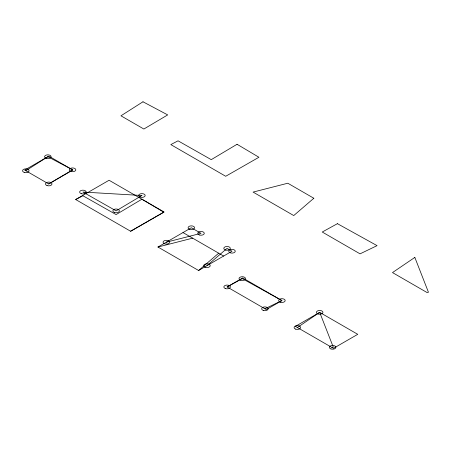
<?xml version="1.0" encoding="UTF-8"?>
<svg xmlns="http://www.w3.org/2000/svg" width="451" height="451" viewBox="0 0 451 451"><rect width="100%" height="100%" fill="white"/><g stroke="black" fill="none" stroke-linecap="round" stroke-linejoin="round"><path stroke-width="0.68" d="M166.312 242.198L201.016 233.33L191.348 227.744L157.951 247.024L198.598 270.493L218.69 253.186M206.958 265.667L227.05 248.36L231.994 251.213L198.598 270.493M297.356 327.511L319.686 312.346L357.756 334.321L333.452 348.352L295.388 326.377L319.686 312.346L333.306 347.18L331.953 347.49M25.808 170.737L47.84 156.717L72.56 169.83L48.714 183.963L24.681 170.083L48.843 156.136L72.876 170.016L48.714 183.963M75.678 199.528L109.074 180.248L164.091 212.009L130.694 231.29L75.678 199.528L82.905 195.751L116.11 214.58L141.913 199.207L163.781 212.19L130.559 231.211M227.107 286.954L242.723 277.94L281.92 300.575L266.31 309.583L227.107 286.954L242.272 278.6L281.92 300.575L264.912 308.783M157.951 247.024L192.656 238.156M182.988 232.569L223.634 256.038M313.834 198.254L293.742 215.561L253.096 192.098L287.8 183.224L313.834 198.254M414.83 257.414L392.5 272.579L427.097 292.558L428.45 292.248L414.83 257.414M142.984 101.785L120.953 115.806L143.858 129.031L167.704 114.904L142.984 101.785M141.913 195.503L116.11 210.876L82.905 192.047L141.913 195.503M237.057 144.275L211.254 159.648L178.049 140.819L170.822 144.596L225.703 176.279L258.925 157.258L237.057 144.275M337.416 223.673L322.251 232.023L360.056 253.851L377.064 245.643L337.416 223.673M205.132 267.229A3.258 1.883 0 0 0 210.211 265.802A3.258 1.883 0 0 0 205.532 263.976A3.258 1.883 0 0 0 205.132 267.229M230.168 252.774A3.258 1.883 0 0 0 235.247 251.348A3.258 1.883 0 0 0 230.574 249.521A3.258 1.883 0 0 0 230.168 252.774M225.421 249.989A3.258 1.883 0 0 0 230.309 248.36A3.258 1.883 0 0 0 225.421 246.725A3.258 1.883 0 0 0 225.421 249.989M164.683 243.828A3.258 1.883 0 0 0 169.57 242.198A3.258 1.883 0 0 0 164.683 240.569A3.258 1.883 0 0 0 164.683 243.828M199.387 234.96A3.258 1.883 0 0 0 204.275 233.33A3.258 1.883 0 0 0 199.387 231.701A3.258 1.883 0 0 0 199.387 234.96M189.719 229.373A3.258 1.883 0 0 0 194.606 227.744A3.258 1.883 0 0 0 189.719 226.114A3.258 1.883 0 0 0 189.719 229.373M140.086 197.064A3.258 1.883 0 0 0 145.166 195.638A3.258 1.883 0 0 0 140.492 193.812A3.258 1.883 0 0 0 140.086 197.064M81.276 193.676A3.258 1.883 0 0 0 86.164 192.047A3.258 1.883 0 0 0 81.276 190.418A3.258 1.883 0 0 0 81.276 193.676M114.481 212.506A3.258 1.883 0 0 0 119.368 210.876A3.258 1.883 0 0 0 114.481 209.247A3.258 1.883 0 0 0 114.481 212.506M46.211 158.346A3.258 1.883 0 0 0 51.098 156.717A3.258 1.883 0 0 0 46.211 155.088A3.258 1.883 0 0 0 46.211 158.346M70.734 171.391A3.258 1.883 0 0 0 75.813 169.965A3.258 1.883 0 0 0 71.134 168.138A3.258 1.883 0 0 0 70.734 171.391M47.084 185.592A3.258 1.883 0 0 0 51.978 183.963A3.258 1.883 0 0 0 47.084 182.334A3.258 1.883 0 0 0 47.084 185.592M24.179 172.367A3.258 1.883 0 0 0 29.067 170.737A3.258 1.883 0 0 0 24.179 169.108A3.258 1.883 0 0 0 24.179 172.367M280.291 302.204A3.258 1.883 0 0 0 285.179 300.575A3.258 1.883 0 0 0 280.291 298.945A3.258 1.883 0 0 0 280.291 302.204M263.283 310.412A3.258 1.883 0 0 0 268.176 308.783A3.258 1.883 0 0 0 263.283 307.154A3.258 1.883 0 0 0 263.283 310.412M225.477 288.584A3.258 1.883 0 0 0 230.365 286.954A3.258 1.883 0 0 0 225.477 285.325A3.258 1.883 0 0 0 225.477 288.584M240.445 280.161A3.258 1.883 0 0 0 245.524 278.735A3.258 1.883 0 0 0 240.851 276.908A3.258 1.883 0 0 0 240.445 280.161M331 348.961A3.258 1.883 0 0 0 335.888 347.332A3.258 1.883 0 0 0 331 345.703A3.258 1.883 0 0 0 331 348.961M295.726 329.14A3.258 1.883 0 0 0 300.614 327.511A3.258 1.883 0 0 0 295.726 325.881A3.258 1.883 0 0 0 295.726 329.14M318.056 313.975A3.258 1.883 0 0 0 322.95 312.346A3.258 1.883 0 0 0 318.056 310.716A3.258 1.883 0 0 0 318.056 313.975"/></g></svg>
